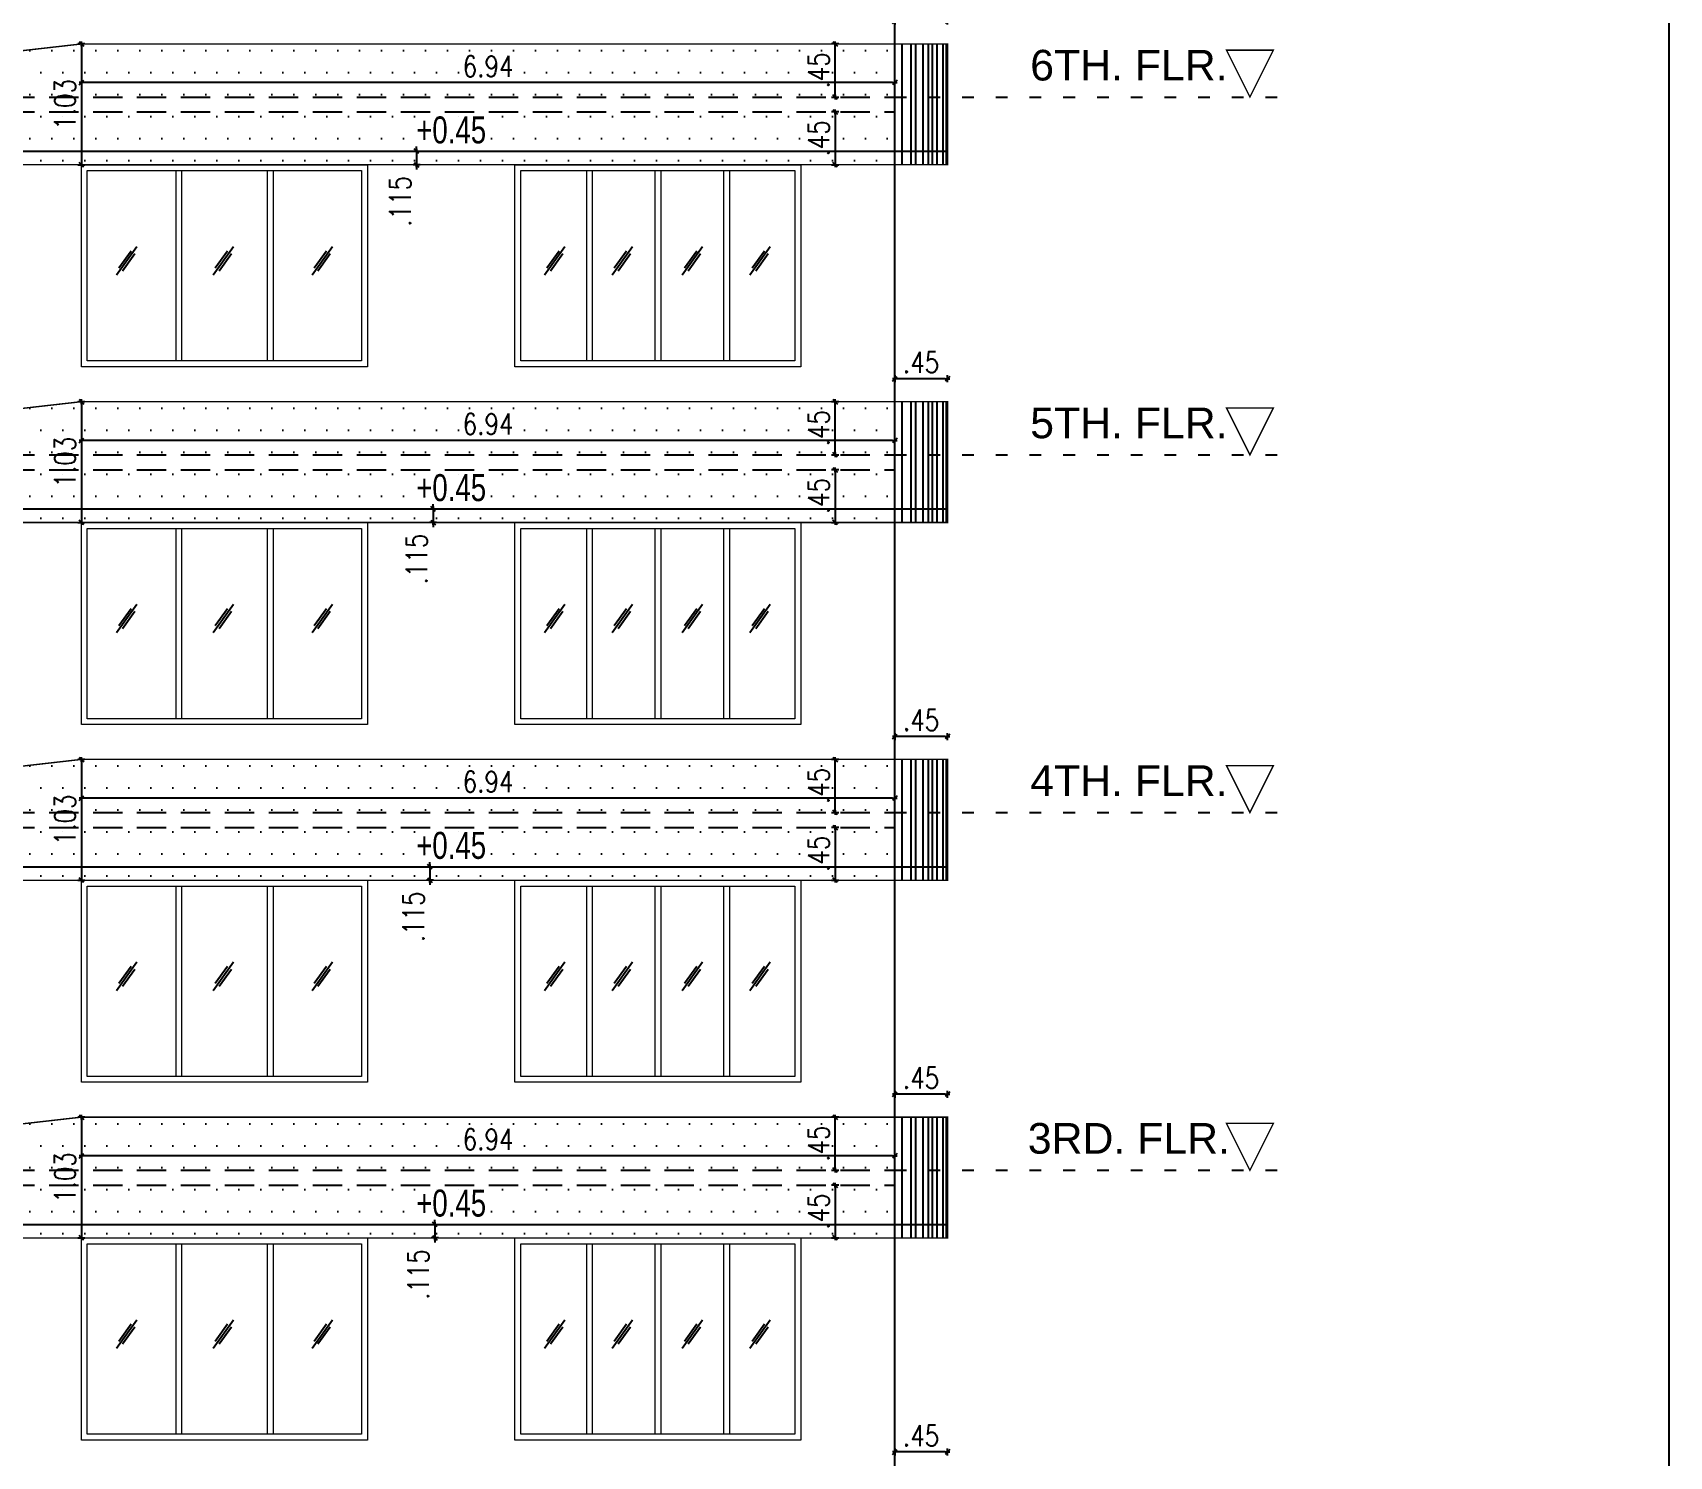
# Model space of a CAD drawing. Header units: inches. Extents: x 14235 to 14499, y 0 to 2549.
# Drawn here: x 14267.62 to 14281.58, y 2422.01 to 2434.15 of the extents above; entities that cross this region are included whole.
import ezdxf
from ezdxf.enums import TextEntityAlignment as Align

# ---------------------------------------------------------------- set-up
doc = ezdxf.new("R2010")
doc.units = ezdxf.units.IN
doc.header["$LTSCALE"] = 0.25
doc.header["$MEASUREMENT"] = 0
doc.header["$PDMODE"] = 35
for name, pattern in [('1', [0]), ('DASHEDX2', [1.5, 1, -0.5]), ('DOTX2', [0.5, 0, -0.5])]:
    doc.linetypes.add(name, pattern=pattern)
for name, color, linetype in [('edges', 1, 'Continuous'), ('ELE.PROJ.', 1, 'Continuous'), ('GLASS WINDOW', 251, '1'), ('hatch', 251, 'Continuous'), ('proj-internal', 1, 'DASHEDX2'), ('text-large', 7, 'Continuous'), ('wall', 7, 'Continuous'), ('WORK TEX', 6, 'Continuous'), ('WORKING DIM', 7, 'Continuous')]:
    doc.layers.add(name, color=color, linetype=linetype)
doc.layers.add('WINDOW', color=106, linetype='Continuous', lineweight=13)
doc.styles.add('ARL', font='swisscl_0.ttf')
doc.styles.add('romans', font='romans.shx', dxfattribs={"width": 0.8})
doc.styles.add('SansSerif', font='sanss__.ttf', dxfattribs={"width": 0.8})
doc.dimstyles.new('121', dxfattribs={"dimscale": 0.1, "dimtxt": 1.8, "dimasz": 0.2, "dimexe": 0.03125, "dimexo": 0.25, "dimgap": 0.5, "dimtad": 1, "dimzin": 4, "dimdsep": 46, "dimtxsty": 'romans', "dimblk1": 'MINITICK', "dimblk2": 'MINITICK', "dimsah": 1, "dimcen": 1, "dimse1": 1, "dimse2": 1, "dimclrd": 252, "dimclre": 256, "dimclrt": 7, "dimadec": 3, "dimazin": 0, "dimtfac": 0.8, "dimtix": 1, "dimtmove": 2, "dimatfit": 3, "dimfxl": 0, "dimtolj": 1, "dimtzin": 3, "dimarcsym": 0})

# ---------------------------------------------------------------- blocks, each defined once
blk = doc.blocks.new('MINITICK')
at = {"color": 7}
for p, q in [((1, 1), (-1, -1)), ((-1, 0), (1, 0)), ((0, -1.5), (0, 1.5))]:
    blk.add_line(p, q, dxfattribs=at)
blk = doc.blocks.new('*D848')
at = {"layer": 'Defpoints', "color": 0, "transparency": 16777216}
for p in [(14274.976, 2422.051), (14274.976, 2421.856), (14275.426, 2421.856)]:
    blk.add_point(p, dxfattribs=at)
at = {"layer": 'WORKING DIM', "color": 252, "lineweight": -2, "transparency": 16777216}
blk.add_line((14275.406, 2422.051), (14274.996, 2422.051), dxfattribs=at)
at = {"layer": 'WORKING DIM', "color": 252, "lineweight": -2, "transparency": 16777216, "xscale": 0.02, "yscale": 0.02, "zscale": 0.02, "rotation": 180}
blk.add_blockref('MINITICK', (14274.976, 2422.051), dxfattribs=at)
at = {"layer": 'WORKING DIM', "color": 252, "lineweight": -2, "transparency": 16777216, "xscale": 0.02, "yscale": 0.02, "zscale": 0.02}
blk.add_blockref('MINITICK', (14275.426, 2422.051), dxfattribs=at)
at = {"layer": 'WORKING DIM', "color": 7, "transparency": 16777216, "insert": (14275.201, 2422.191), "char_height": 0.18, "attachment_point": 5, "style": 'romans'}
blk.add_mtext('\\A1;.45', dxfattribs=at)
blk = doc.blocks.new('*D851')
at = {"layer": 'Defpoints', "color": 0, "transparency": 16777216}
for p in [(14274.468, 2424.326), (14274.468, 2423.876), (14274.468, 2423.876)]:
    blk.add_point(p, dxfattribs=at)
at = {"layer": 'WORKING DIM', "color": 252, "lineweight": -2, "transparency": 16777216}
blk.add_line((14274.468, 2424.306), (14274.468, 2423.896), dxfattribs=at)
at = {"layer": 'WORKING DIM', "color": 252, "lineweight": -2, "transparency": 16777216, "xscale": 0.02, "yscale": 0.02, "zscale": 0.02}
for p, rotation in [((14274.468, 2424.326), 90), ((14274.468, 2423.876), 270)]:
    blk.add_blockref('MINITICK', p, dxfattribs=dict(at, rotation=rotation))
at = {"layer": 'WORKING DIM', "color": 7, "transparency": 16777216, "insert": (14274.328, 2424.101), "char_height": 0.18, "attachment_point": 5, "rotation": 90, "style": 'romans'}
blk.add_mtext('\\A1;.45', dxfattribs=at)
blk = doc.blocks.new('*D852')
at = {"layer": 'Defpoints', "color": 0, "transparency": 16777216}
for p in [(14274.26, 2424.906), (14274.468, 2424.906), (14274.317, 2424.453)]:
    blk.add_point(p, dxfattribs=at)
at = {"layer": 'WORKING DIM', "color": 252, "lineweight": -2, "transparency": 16777216}
blk.add_line((14274.468, 2424.473), (14274.468, 2424.886), dxfattribs=at)
at = {"layer": 'WORKING DIM', "color": 252, "lineweight": -2, "transparency": 16777216, "xscale": 0.02, "yscale": 0.02, "zscale": 0.02}
for p, rotation in [((14274.468, 2424.906), 90), ((14274.468, 2424.453), 270)]:
    blk.add_blockref('MINITICK', p, dxfattribs=dict(at, rotation=rotation))
at = {"layer": 'WORKING DIM', "color": 7, "transparency": 16777216, "insert": (14274.328, 2424.68), "char_height": 0.18, "attachment_point": 5, "rotation": 90, "style": 'romans'}
blk.add_mtext('\\A1;.45', dxfattribs=at)
blk = doc.blocks.new('*D858')
at = {"layer": 'Defpoints', "color": 0, "transparency": 16777216}
for p in [(14274.976, 2425.101), (14274.976, 2424.906), (14275.426, 2424.906)]:
    blk.add_point(p, dxfattribs=at)
at = {"layer": 'WORKING DIM', "color": 252, "lineweight": -2, "transparency": 16777216}
blk.add_line((14275.406, 2425.101), (14274.996, 2425.101), dxfattribs=at)
at = {"layer": 'WORKING DIM', "color": 252, "lineweight": -2, "transparency": 16777216, "xscale": 0.02, "yscale": 0.02, "zscale": 0.02, "rotation": 180}
blk.add_blockref('MINITICK', (14274.976, 2425.101), dxfattribs=at)
at = {"layer": 'WORKING DIM', "color": 252, "lineweight": -2, "transparency": 16777216, "xscale": 0.02, "yscale": 0.02, "zscale": 0.02}
blk.add_blockref('MINITICK', (14275.426, 2425.101), dxfattribs=at)
at = {"layer": 'WORKING DIM', "color": 7, "transparency": 16777216, "insert": (14275.201, 2425.241), "char_height": 0.18, "attachment_point": 5, "style": 'romans'}
blk.add_mtext('\\A1;.45', dxfattribs=at)
blk = doc.blocks.new('*D859')
at = {"layer": 'Defpoints', "color": 0, "transparency": 16777216}
for p in [(14268.04, 2424.906), (14274.976, 2424.906), (14268.04, 2424.576)]:
    blk.add_point(p, dxfattribs=at)
at = {"layer": 'WORKING DIM', "color": 252, "lineweight": -2, "transparency": 16777216}
blk.add_line((14274.956, 2424.576), (14268.06, 2424.576), dxfattribs=at)
at = {"layer": 'WORKING DIM', "color": 252, "lineweight": -2, "transparency": 16777216, "xscale": 0.02, "yscale": 0.02, "zscale": 0.02, "rotation": 180}
blk.add_blockref('MINITICK', (14268.04, 2424.576), dxfattribs=at)
at = {"layer": 'WORKING DIM', "color": 252, "lineweight": -2, "transparency": 16777216, "xscale": 0.02, "yscale": 0.02, "zscale": 0.02}
blk.add_blockref('MINITICK', (14274.976, 2424.576), dxfattribs=at)
at = {"layer": 'WORKING DIM', "color": 7, "transparency": 16777216, "insert": (14271.508, 2424.716), "char_height": 0.18, "attachment_point": 5, "style": 'romans'}
blk.add_mtext('\\A1;6.94', dxfattribs=at)
blk = doc.blocks.new('*D860')
at = {"layer": 'Defpoints', "color": 0, "transparency": 16777216}
for p in [(14268.04, 2424.906), (14268.04, 2423.876), (14268.04, 2423.876)]:
    blk.add_point(p, dxfattribs=at)
at = {"layer": 'WORKING DIM', "color": 252, "lineweight": -2, "transparency": 16777216}
blk.add_line((14268.04, 2424.886), (14268.04, 2423.896), dxfattribs=at)
at = {"layer": 'WORKING DIM', "color": 252, "lineweight": -2, "transparency": 16777216, "xscale": 0.02, "yscale": 0.02, "zscale": 0.02}
for p, rotation in [((14268.04, 2424.906), 90), ((14268.04, 2423.876), 270)]:
    blk.add_blockref('MINITICK', p, dxfattribs=dict(at, rotation=rotation))
at = {"layer": 'WORKING DIM', "color": 7, "transparency": 16777216, "insert": (14267.9, 2424.391), "char_height": 0.18, "attachment_point": 5, "rotation": 90, "style": 'romans'}
blk.add_mtext('\\A1;1.03', dxfattribs=at)
blk = doc.blocks.new('*D861')
at = {"layer": 'Defpoints', "color": 0, "transparency": 16777216}
for p in [(14274.468, 2427.376), (14274.468, 2426.926), (14274.468, 2426.926)]:
    blk.add_point(p, dxfattribs=at)
at = {"layer": 'WORKING DIM', "color": 252, "lineweight": -2, "transparency": 16777216}
blk.add_line((14274.468, 2427.356), (14274.468, 2426.946), dxfattribs=at)
at = {"layer": 'WORKING DIM', "color": 252, "lineweight": -2, "transparency": 16777216, "xscale": 0.02, "yscale": 0.02, "zscale": 0.02}
for p, rotation in [((14274.468, 2427.376), 90), ((14274.468, 2426.926), 270)]:
    blk.add_blockref('MINITICK', p, dxfattribs=dict(at, rotation=rotation))
at = {"layer": 'WORKING DIM', "color": 7, "transparency": 16777216, "insert": (14274.328, 2427.151), "char_height": 0.18, "attachment_point": 5, "rotation": 90, "style": 'romans'}
blk.add_mtext('\\A1;.45', dxfattribs=at)
blk = doc.blocks.new('*D862')
at = {"layer": 'Defpoints', "color": 0, "transparency": 16777216}
for p in [(14274.26, 2427.956), (14274.468, 2427.956), (14274.317, 2427.503)]:
    blk.add_point(p, dxfattribs=at)
at = {"layer": 'WORKING DIM', "color": 252, "lineweight": -2, "transparency": 16777216}
blk.add_line((14274.468, 2427.523), (14274.468, 2427.936), dxfattribs=at)
at = {"layer": 'WORKING DIM', "color": 252, "lineweight": -2, "transparency": 16777216, "xscale": 0.02, "yscale": 0.02, "zscale": 0.02}
for p, rotation in [((14274.468, 2427.956), 90), ((14274.468, 2427.503), 270)]:
    blk.add_blockref('MINITICK', p, dxfattribs=dict(at, rotation=rotation))
at = {"layer": 'WORKING DIM', "color": 7, "transparency": 16777216, "insert": (14274.328, 2427.73), "char_height": 0.18, "attachment_point": 5, "rotation": 90, "style": 'romans'}
blk.add_mtext('\\A1;.45', dxfattribs=at)
blk = doc.blocks.new('*D868')
at = {"layer": 'Defpoints', "color": 0, "transparency": 16777216}
for p in [(14274.976, 2428.151), (14274.976, 2427.956), (14275.426, 2427.956)]:
    blk.add_point(p, dxfattribs=at)
at = {"layer": 'WORKING DIM', "color": 252, "lineweight": -2, "transparency": 16777216}
blk.add_line((14275.406, 2428.151), (14274.996, 2428.151), dxfattribs=at)
at = {"layer": 'WORKING DIM', "color": 252, "lineweight": -2, "transparency": 16777216, "xscale": 0.02, "yscale": 0.02, "zscale": 0.02, "rotation": 180}
blk.add_blockref('MINITICK', (14274.976, 2428.151), dxfattribs=at)
at = {"layer": 'WORKING DIM', "color": 252, "lineweight": -2, "transparency": 16777216, "xscale": 0.02, "yscale": 0.02, "zscale": 0.02}
blk.add_blockref('MINITICK', (14275.426, 2428.151), dxfattribs=at)
at = {"layer": 'WORKING DIM', "color": 7, "transparency": 16777216, "insert": (14275.201, 2428.291), "char_height": 0.18, "attachment_point": 5, "style": 'romans'}
blk.add_mtext('\\A1;.45', dxfattribs=at)
blk = doc.blocks.new('*D869')
at = {"layer": 'Defpoints', "color": 0, "transparency": 16777216}
for p in [(14268.04, 2427.956), (14274.976, 2427.956), (14268.04, 2427.626)]:
    blk.add_point(p, dxfattribs=at)
at = {"layer": 'WORKING DIM', "color": 252, "lineweight": -2, "transparency": 16777216}
blk.add_line((14274.956, 2427.626), (14268.06, 2427.626), dxfattribs=at)
at = {"layer": 'WORKING DIM', "color": 252, "lineweight": -2, "transparency": 16777216, "xscale": 0.02, "yscale": 0.02, "zscale": 0.02, "rotation": 180}
blk.add_blockref('MINITICK', (14268.04, 2427.626), dxfattribs=at)
at = {"layer": 'WORKING DIM', "color": 252, "lineweight": -2, "transparency": 16777216, "xscale": 0.02, "yscale": 0.02, "zscale": 0.02}
blk.add_blockref('MINITICK', (14274.976, 2427.626), dxfattribs=at)
at = {"layer": 'WORKING DIM', "color": 7, "transparency": 16777216, "insert": (14271.508, 2427.766), "char_height": 0.18, "attachment_point": 5, "style": 'romans'}
blk.add_mtext('\\A1;6.94', dxfattribs=at)
blk = doc.blocks.new('*D870')
at = {"layer": 'Defpoints', "color": 0, "transparency": 16777216}
for p in [(14268.04, 2427.956), (14268.04, 2426.926), (14268.04, 2426.926)]:
    blk.add_point(p, dxfattribs=at)
at = {"layer": 'WORKING DIM', "color": 252, "lineweight": -2, "transparency": 16777216}
blk.add_line((14268.04, 2427.936), (14268.04, 2426.946), dxfattribs=at)
at = {"layer": 'WORKING DIM', "color": 252, "lineweight": -2, "transparency": 16777216, "xscale": 0.02, "yscale": 0.02, "zscale": 0.02}
for p, rotation in [((14268.04, 2427.956), 90), ((14268.04, 2426.926), 270)]:
    blk.add_blockref('MINITICK', p, dxfattribs=dict(at, rotation=rotation))
at = {"layer": 'WORKING DIM', "color": 7, "transparency": 16777216, "insert": (14267.9, 2427.441), "char_height": 0.18, "attachment_point": 5, "rotation": 90, "style": 'romans'}
blk.add_mtext('\\A1;1.03', dxfattribs=at)
blk = doc.blocks.new('*D871')
at = {"layer": 'Defpoints', "color": 0, "transparency": 16777216}
for p in [(14274.468, 2430.426), (14274.468, 2429.976), (14274.468, 2429.976)]:
    blk.add_point(p, dxfattribs=at)
at = {"layer": 'WORKING DIM', "color": 252, "lineweight": -2, "transparency": 16777216}
blk.add_line((14274.468, 2430.406), (14274.468, 2429.996), dxfattribs=at)
at = {"layer": 'WORKING DIM', "color": 252, "lineweight": -2, "transparency": 16777216, "xscale": 0.02, "yscale": 0.02, "zscale": 0.02}
for p, rotation in [((14274.468, 2430.426), 90), ((14274.468, 2429.976), 270)]:
    blk.add_blockref('MINITICK', p, dxfattribs=dict(at, rotation=rotation))
at = {"layer": 'WORKING DIM', "color": 7, "transparency": 16777216, "insert": (14274.328, 2430.201), "char_height": 0.18, "attachment_point": 5, "rotation": 90, "style": 'romans'}
blk.add_mtext('\\A1;.45', dxfattribs=at)
blk = doc.blocks.new('*D872')
at = {"layer": 'Defpoints', "color": 0, "transparency": 16777216}
for p in [(14274.26, 2431.006), (14274.468, 2431.006), (14274.317, 2430.553)]:
    blk.add_point(p, dxfattribs=at)
at = {"layer": 'WORKING DIM', "color": 252, "lineweight": -2, "transparency": 16777216}
blk.add_line((14274.468, 2430.573), (14274.468, 2430.986), dxfattribs=at)
at = {"layer": 'WORKING DIM', "color": 252, "lineweight": -2, "transparency": 16777216, "xscale": 0.02, "yscale": 0.02, "zscale": 0.02}
for p, rotation in [((14274.468, 2431.006), 90), ((14274.468, 2430.553), 270)]:
    blk.add_blockref('MINITICK', p, dxfattribs=dict(at, rotation=rotation))
at = {"layer": 'WORKING DIM', "color": 7, "transparency": 16777216, "insert": (14274.328, 2430.78), "char_height": 0.18, "attachment_point": 5, "rotation": 90, "style": 'romans'}
blk.add_mtext('\\A1;.45', dxfattribs=at)
blk = doc.blocks.new('*D878')
at = {"layer": 'Defpoints', "color": 0, "transparency": 16777216}
for p in [(14274.976, 2431.201), (14274.976, 2431.006), (14275.426, 2431.006)]:
    blk.add_point(p, dxfattribs=at)
at = {"layer": 'WORKING DIM', "color": 252, "lineweight": -2, "transparency": 16777216}
blk.add_line((14275.406, 2431.201), (14274.996, 2431.201), dxfattribs=at)
at = {"layer": 'WORKING DIM', "color": 252, "lineweight": -2, "transparency": 16777216, "xscale": 0.02, "yscale": 0.02, "zscale": 0.02, "rotation": 180}
blk.add_blockref('MINITICK', (14274.976, 2431.201), dxfattribs=at)
at = {"layer": 'WORKING DIM', "color": 252, "lineweight": -2, "transparency": 16777216, "xscale": 0.02, "yscale": 0.02, "zscale": 0.02}
blk.add_blockref('MINITICK', (14275.426, 2431.201), dxfattribs=at)
at = {"layer": 'WORKING DIM', "color": 7, "transparency": 16777216, "insert": (14275.201, 2431.341), "char_height": 0.18, "attachment_point": 5, "style": 'romans'}
blk.add_mtext('\\A1;.45', dxfattribs=at)
blk = doc.blocks.new('*D879')
at = {"layer": 'Defpoints', "color": 0, "transparency": 16777216}
for p in [(14268.04, 2431.006), (14274.976, 2431.006), (14268.04, 2430.676)]:
    blk.add_point(p, dxfattribs=at)
at = {"layer": 'WORKING DIM', "color": 252, "lineweight": -2, "transparency": 16777216}
blk.add_line((14274.956, 2430.676), (14268.06, 2430.676), dxfattribs=at)
at = {"layer": 'WORKING DIM', "color": 252, "lineweight": -2, "transparency": 16777216, "xscale": 0.02, "yscale": 0.02, "zscale": 0.02, "rotation": 180}
blk.add_blockref('MINITICK', (14268.04, 2430.676), dxfattribs=at)
at = {"layer": 'WORKING DIM', "color": 252, "lineweight": -2, "transparency": 16777216, "xscale": 0.02, "yscale": 0.02, "zscale": 0.02}
blk.add_blockref('MINITICK', (14274.976, 2430.676), dxfattribs=at)
at = {"layer": 'WORKING DIM', "color": 7, "transparency": 16777216, "insert": (14271.508, 2430.816), "char_height": 0.18, "attachment_point": 5, "style": 'romans'}
blk.add_mtext('\\A1;6.94', dxfattribs=at)
blk = doc.blocks.new('*D880')
at = {"layer": 'Defpoints', "color": 0, "transparency": 16777216}
for p in [(14268.04, 2431.006), (14268.04, 2429.976), (14268.04, 2429.976)]:
    blk.add_point(p, dxfattribs=at)
at = {"layer": 'WORKING DIM', "color": 252, "lineweight": -2, "transparency": 16777216}
blk.add_line((14268.04, 2430.986), (14268.04, 2429.996), dxfattribs=at)
at = {"layer": 'WORKING DIM', "color": 252, "lineweight": -2, "transparency": 16777216, "xscale": 0.02, "yscale": 0.02, "zscale": 0.02}
for p, rotation in [((14268.04, 2431.006), 90), ((14268.04, 2429.976), 270)]:
    blk.add_blockref('MINITICK', p, dxfattribs=dict(at, rotation=rotation))
at = {"layer": 'WORKING DIM', "color": 7, "transparency": 16777216, "insert": (14267.9, 2430.491), "char_height": 0.18, "attachment_point": 5, "rotation": 90, "style": 'romans'}
blk.add_mtext('\\A1;1.03', dxfattribs=at)
blk = doc.blocks.new('*D881')
at = {"layer": 'Defpoints', "color": 0, "transparency": 16777216}
for p in [(14274.468, 2433.476), (14274.468, 2433.026), (14274.468, 2433.026)]:
    blk.add_point(p, dxfattribs=at)
at = {"layer": 'WORKING DIM', "color": 252, "lineweight": -2, "transparency": 16777216}
blk.add_line((14274.468, 2433.456), (14274.468, 2433.046), dxfattribs=at)
at = {"layer": 'WORKING DIM', "color": 252, "lineweight": -2, "transparency": 16777216, "xscale": 0.02, "yscale": 0.02, "zscale": 0.02}
for p, rotation in [((14274.468, 2433.476), 90), ((14274.468, 2433.026), 270)]:
    blk.add_blockref('MINITICK', p, dxfattribs=dict(at, rotation=rotation))
at = {"layer": 'WORKING DIM', "color": 7, "transparency": 16777216, "insert": (14274.328, 2433.251), "char_height": 0.18, "attachment_point": 5, "rotation": 90, "style": 'romans'}
blk.add_mtext('\\A1;.45', dxfattribs=at)
blk = doc.blocks.new('*D882')
at = {"layer": 'Defpoints', "color": 0, "transparency": 16777216}
for p in [(14274.26, 2434.056), (14274.468, 2434.056), (14274.317, 2433.603)]:
    blk.add_point(p, dxfattribs=at)
at = {"layer": 'WORKING DIM', "color": 252, "lineweight": -2, "transparency": 16777216}
blk.add_line((14274.468, 2433.623), (14274.468, 2434.036), dxfattribs=at)
at = {"layer": 'WORKING DIM', "color": 252, "lineweight": -2, "transparency": 16777216, "xscale": 0.02, "yscale": 0.02, "zscale": 0.02}
for p, rotation in [((14274.468, 2434.056), 90), ((14274.468, 2433.603), 270)]:
    blk.add_blockref('MINITICK', p, dxfattribs=dict(at, rotation=rotation))
at = {"layer": 'WORKING DIM', "color": 7, "transparency": 16777216, "insert": (14274.328, 2433.83), "char_height": 0.18, "attachment_point": 5, "rotation": 90, "style": 'romans'}
blk.add_mtext('\\A1;.45', dxfattribs=at)
blk = doc.blocks.new('*D888')
at = {"layer": 'Defpoints', "color": 0, "transparency": 16777216}
for p in [(14274.976, 2434.251), (14274.976, 2434.056), (14275.426, 2434.056)]:
    blk.add_point(p, dxfattribs=at)
at = {"layer": 'WORKING DIM', "color": 252, "lineweight": -2, "transparency": 16777216}
blk.add_line((14275.406, 2434.251), (14274.996, 2434.251), dxfattribs=at)
at = {"layer": 'WORKING DIM', "color": 252, "lineweight": -2, "transparency": 16777216, "xscale": 0.02, "yscale": 0.02, "zscale": 0.02, "rotation": 180}
blk.add_blockref('MINITICK', (14274.976, 2434.251), dxfattribs=at)
at = {"layer": 'WORKING DIM', "color": 252, "lineweight": -2, "transparency": 16777216, "xscale": 0.02, "yscale": 0.02, "zscale": 0.02}
blk.add_blockref('MINITICK', (14275.426, 2434.251), dxfattribs=at)
at = {"layer": 'WORKING DIM', "color": 7, "transparency": 16777216, "insert": (14275.201, 2434.391), "char_height": 0.18, "attachment_point": 5, "style": 'romans'}
blk.add_mtext('\\A1;.45', dxfattribs=at)
blk = doc.blocks.new('*D889')
at = {"layer": 'Defpoints', "color": 0, "transparency": 16777216}
for p in [(14268.04, 2434.056), (14274.976, 2434.056), (14268.04, 2433.726)]:
    blk.add_point(p, dxfattribs=at)
at = {"layer": 'WORKING DIM', "color": 252, "lineweight": -2, "transparency": 16777216}
blk.add_line((14274.956, 2433.726), (14268.06, 2433.726), dxfattribs=at)
at = {"layer": 'WORKING DIM', "color": 252, "lineweight": -2, "transparency": 16777216, "xscale": 0.02, "yscale": 0.02, "zscale": 0.02, "rotation": 180}
blk.add_blockref('MINITICK', (14268.04, 2433.726), dxfattribs=at)
at = {"layer": 'WORKING DIM', "color": 252, "lineweight": -2, "transparency": 16777216, "xscale": 0.02, "yscale": 0.02, "zscale": 0.02}
blk.add_blockref('MINITICK', (14274.976, 2433.726), dxfattribs=at)
at = {"layer": 'WORKING DIM', "color": 7, "transparency": 16777216, "insert": (14271.508, 2433.866), "char_height": 0.18, "attachment_point": 5, "style": 'romans'}
blk.add_mtext('\\A1;6.94', dxfattribs=at)
blk = doc.blocks.new('*D890')
at = {"layer": 'Defpoints', "color": 0, "transparency": 16777216}
for p in [(14268.04, 2434.056), (14268.04, 2433.026), (14268.04, 2433.026)]:
    blk.add_point(p, dxfattribs=at)
at = {"layer": 'WORKING DIM', "color": 252, "lineweight": -2, "transparency": 16777216}
blk.add_line((14268.04, 2434.036), (14268.04, 2433.046), dxfattribs=at)
at = {"layer": 'WORKING DIM', "color": 252, "lineweight": -2, "transparency": 16777216, "xscale": 0.02, "yscale": 0.02, "zscale": 0.02}
for p, rotation in [((14268.04, 2434.056), 90), ((14268.04, 2433.026), 270)]:
    blk.add_blockref('MINITICK', p, dxfattribs=dict(at, rotation=rotation))
at = {"layer": 'WORKING DIM', "color": 7, "transparency": 16777216, "insert": (14267.9, 2433.541), "char_height": 0.18, "attachment_point": 5, "rotation": 90, "style": 'romans'}
blk.add_mtext('\\A1;1.03', dxfattribs=at)
blk = doc.blocks.new('*D1449')
at = {"layer": 'Defpoints', "color": 0, "transparency": 16777216}
for p in [(14270.749, 2423.991), (14270.749, 2423.876), (14271.054, 2423.876)]:
    blk.add_point(p, dxfattribs=at)
at = {"layer": 'WORKING DIM', "color": 252, "lineweight": -2, "transparency": 16777216}
for p, q in [((14271.054, 2424.011), (14271.054, 2424.031)), ((14271.054, 2423.991), (14271.054, 2423.876)), ((14271.054, 2423.856), (14271.054, 2423.836))]:
    blk.add_line(p, q, dxfattribs=at)
at = {"layer": 'WORKING DIM', "color": 252, "lineweight": -2, "transparency": 16777216, "xscale": 0.02, "yscale": 0.02, "zscale": 0.02}
for p, rotation in [((14271.054, 2423.991), 270), ((14271.054, 2423.876), 90)]:
    blk.add_blockref('MINITICK', p, dxfattribs=dict(at, rotation=rotation))
at = {"layer": 'WORKING DIM', "color": 7, "transparency": 16777216, "insert": (14270.914, 2423.564), "char_height": 0.18, "attachment_point": 5, "rotation": 90, "style": 'romans'}
blk.add_mtext('\\A1;.115', dxfattribs=at)
blk = doc.blocks.new('*D1452')
at = {"layer": 'Defpoints', "color": 0, "transparency": 16777216}
for p in [(14270.707, 2427.041), (14270.707, 2426.926), (14271.012, 2426.926)]:
    blk.add_point(p, dxfattribs=at)
at = {"layer": 'WORKING DIM', "color": 252, "lineweight": -2, "transparency": 16777216}
for p, q in [((14271.012, 2427.061), (14271.012, 2427.081)), ((14271.012, 2427.041), (14271.012, 2426.926)), ((14271.012, 2426.906), (14271.012, 2426.886))]:
    blk.add_line(p, q, dxfattribs=at)
at = {"layer": 'WORKING DIM', "color": 252, "lineweight": -2, "transparency": 16777216, "xscale": 0.02, "yscale": 0.02, "zscale": 0.02}
for p, rotation in [((14271.012, 2427.041), 270), ((14271.012, 2426.926), 90)]:
    blk.add_blockref('MINITICK', p, dxfattribs=dict(at, rotation=rotation))
at = {"layer": 'WORKING DIM', "color": 7, "transparency": 16777216, "insert": (14270.872, 2426.614), "char_height": 0.18, "attachment_point": 5, "rotation": 90, "style": 'romans'}
blk.add_mtext('\\A1;.115', dxfattribs=at)
blk = doc.blocks.new('*D1453')
at = {"layer": 'Defpoints', "color": 0, "transparency": 16777216}
for p in [(14270.734, 2430.091), (14270.734, 2429.976), (14271.039, 2429.976)]:
    blk.add_point(p, dxfattribs=at)
at = {"layer": 'WORKING DIM', "color": 252, "lineweight": -2, "transparency": 16777216}
for p, q in [((14271.039, 2430.111), (14271.039, 2430.131)), ((14271.039, 2430.091), (14271.039, 2429.976)), ((14271.039, 2429.956), (14271.039, 2429.936))]:
    blk.add_line(p, q, dxfattribs=at)
at = {"layer": 'WORKING DIM', "color": 252, "lineweight": -2, "transparency": 16777216, "xscale": 0.02, "yscale": 0.02, "zscale": 0.02}
for p, rotation in [((14271.039, 2430.091), 270), ((14271.039, 2429.976), 90)]:
    blk.add_blockref('MINITICK', p, dxfattribs=dict(at, rotation=rotation))
at = {"layer": 'WORKING DIM', "color": 7, "transparency": 16777216, "insert": (14270.899, 2429.664), "char_height": 0.18, "attachment_point": 5, "rotation": 90, "style": 'romans'}
blk.add_mtext('\\A1;.115', dxfattribs=at)
blk = doc.blocks.new('*D1456')
at = {"layer": 'Defpoints', "color": 0, "transparency": 16777216}
for p in [(14270.593, 2433.141), (14270.593, 2433.026), (14270.898, 2433.026)]:
    blk.add_point(p, dxfattribs=at)
at = {"layer": 'WORKING DIM', "color": 252, "lineweight": -2, "transparency": 16777216}
for p, q in [((14270.898, 2433.161), (14270.898, 2433.181)), ((14270.898, 2433.141), (14270.898, 2433.026)), ((14270.898, 2433.006), (14270.898, 2432.986))]:
    blk.add_line(p, q, dxfattribs=at)
at = {"layer": 'WORKING DIM', "color": 252, "lineweight": -2, "transparency": 16777216, "xscale": 0.02, "yscale": 0.02, "zscale": 0.02}
for p, rotation in [((14270.898, 2433.141), 270), ((14270.898, 2433.026), 90)]:
    blk.add_blockref('MINITICK', p, dxfattribs=dict(at, rotation=rotation))
at = {"layer": 'WORKING DIM', "color": 7, "transparency": 16777216, "insert": (14270.758, 2432.714), "char_height": 0.18, "attachment_point": 5, "rotation": 90, "style": 'romans'}
blk.add_mtext('\\A1;.115', dxfattribs=at)

msp = doc.modelspace()

# ---------------------------------------------------------------- hatches: boundary and pattern name
at = {"layer": 'hatch', "true_color": 0xc7b399}
h = msp.add_hatch(dxfattribs=at)
h.set_pattern_fill('DOTS', color=253, scale=3)
h.set_pattern_definition([(0, (-42.02476, 15.25003), (0.09375, 0.1875), [0, -0.1875])])
h.paths.add_polyline_path([(14264.057, 2433.603), (14268.04, 2434.056), (14274.976, 2434.056), (14274.976, 2433.026), (14264.057, 2433.026)])
h = msp.add_hatch(dxfattribs=at)
h.set_pattern_fill('DOTS', color=253, scale=3)
h.set_pattern_definition([(0, (-42.02476, 12.2), (0.09375, 0.1875), [0, -0.1875])])
h.paths.add_polyline_path([(14264.057, 2430.553), (14268.04, 2431.006), (14274.976, 2431.006), (14274.976, 2429.976), (14264.057, 2429.976)])
h = msp.add_hatch(dxfattribs=at)
h.set_pattern_fill('DOTS', color=253, scale=3)
h.set_pattern_definition([(0, (-42.02476, 9.15), (0.09375, 0.1875), [0, -0.1875])])
h.paths.add_polyline_path([(14264.057, 2427.503), (14268.04, 2427.956), (14274.976, 2427.956), (14274.976, 2426.926), (14264.057, 2426.926)])
h = msp.add_hatch(dxfattribs=at)
h.set_pattern_fill('DOTS', color=253, scale=3)
h.set_pattern_definition([(0, (-42.02476, 6.10003), (0.09375, 0.1875), [0, -0.1875])])
h.paths.add_polyline_path([(14264.057, 2424.453), (14268.04, 2424.906), (14274.976, 2424.906), (14274.976, 2423.876), (14264.057, 2423.876)])

# ---------------------------------------------------------------- linework, layer by layer
at = {"layer": 'edges', "const_width": 0.012}
for points in [[(14278.205, 2434.003), (14277.805, 2434.003), (14278.005, 2433.603)], [(14278.205, 2430.953), (14277.805, 2430.953), (14278.005, 2430.553)], [(14278.205, 2427.903), (14277.805, 2427.903), (14278.005, 2427.503)], [(14278.205, 2424.853), (14277.805, 2424.853), (14278.005, 2424.453)]]:
    msp.add_lwpolyline(points, close=True, dxfattribs=at)
at = {"layer": 'ELE.PROJ.', "color": 8}
for p, q in [((14275.036, 2434.056), (14275.036, 2433.026)), ((14275.114, 2434.056), (14275.114, 2433.026)), ((14275.154, 2434.056), (14275.154, 2433.026)), ((14275.215, 2434.056), (14275.215, 2433.026)), ((14275.261, 2434.056), (14275.261, 2433.026)), ((14275.295, 2434.056), (14275.295, 2433.026)), ((14275.336, 2434.056), (14275.336, 2433.026)), ((14275.385, 2434.056), (14275.385, 2433.026)), ((14275.414, 2434.056), (14275.414, 2433.026)), ((14275.036, 2431.006), (14275.036, 2429.976)), ((14275.114, 2431.006), (14275.114, 2429.976)), ((14275.154, 2431.006), (14275.154, 2429.976)), ((14275.215, 2431.006), (14275.215, 2429.976)), ((14275.261, 2431.006), (14275.261, 2429.976)), ((14275.295, 2431.006), (14275.295, 2429.976)), ((14275.336, 2431.006), (14275.336, 2429.976)), ((14275.385, 2431.006), (14275.385, 2429.976)), ((14275.414, 2431.006), (14275.414, 2429.976)), ((14275.036, 2427.956), (14275.036, 2426.926)), ((14275.114, 2427.956), (14275.114, 2426.926)), ((14275.154, 2427.956), (14275.154, 2426.926)), ((14275.215, 2427.956), (14275.215, 2426.926)), ((14275.261, 2427.956), (14275.261, 2426.926)), ((14275.295, 2427.956), (14275.295, 2426.926)), ((14275.336, 2427.956), (14275.336, 2426.926)), ((14275.385, 2427.956), (14275.385, 2426.926)), ((14275.414, 2427.956), (14275.414, 2426.926)), ((14275.036, 2424.906), (14275.036, 2423.876)), ((14275.114, 2424.906), (14275.114, 2423.876)), ((14275.154, 2424.906), (14275.154, 2423.876)), ((14275.215, 2424.906), (14275.215, 2423.876)), ((14275.261, 2424.906), (14275.261, 2423.876)), ((14275.295, 2424.906), (14275.295, 2423.876)), ((14275.336, 2424.906), (14275.336, 2423.876)), ((14275.385, 2424.906), (14275.385, 2423.876)), ((14275.414, 2424.906), (14275.414, 2423.876))]:
    msp.add_line(p, q, dxfattribs=at)
at = {"layer": 'ELE.PROJ.'}
for p, q in [((14252.689, 2433.141), (14275.426, 2433.141)), ((14252.689, 2430.091), (14275.426, 2430.091)), ((14252.689, 2427.041), (14275.426, 2427.041)), ((14252.689, 2423.991), (14275.426, 2423.991))]:
    msp.add_line(p, q, dxfattribs=at)
at = {"layer": 'ELE.PROJ.', "const_width": 0.012}
for points in [[(14264.057, 2433.026), (14275.426, 2433.026), (14275.426, 2434.056), (14268.04, 2434.056), (14264.057, 2433.603), (14264.057, 2433.026)], [(14264.057, 2429.976), (14275.426, 2429.976), (14275.426, 2431.006), (14268.04, 2431.006), (14264.057, 2430.553), (14264.057, 2429.976)], [(14264.057, 2426.926), (14275.426, 2426.926), (14275.426, 2427.956), (14268.04, 2427.956), (14264.057, 2427.503), (14264.057, 2426.926)], [(14264.057, 2423.876), (14275.426, 2423.876), (14275.426, 2424.906), (14268.04, 2424.906), (14264.057, 2424.453), (14264.057, 2423.876)]]:
    msp.add_lwpolyline(points, dxfattribs=at)
at = {"layer": 'GLASS WINDOW', "color": 4, "ltscale": 200}
for p, q in [((14268.514, 2432.326), (14268.34, 2432.084)), ((14268.463, 2432.29), (14268.359, 2432.144)), ((14268.496, 2432.266), (14268.391, 2432.12)), ((14269.337, 2432.326), (14269.163, 2432.084)), ((14269.287, 2432.29), (14269.182, 2432.144)), ((14269.319, 2432.266), (14269.214, 2432.12)), ((14270.18, 2432.326), (14270.007, 2432.084)), ((14270.13, 2432.29), (14270.025, 2432.144)), ((14270.162, 2432.266), (14270.057, 2432.12)), ((14272.163, 2432.326), (14271.99, 2432.084)), ((14272.113, 2432.29), (14272.008, 2432.144)), ((14272.145, 2432.266), (14272.04, 2432.12)), ((14272.74, 2432.326), (14272.566, 2432.084)), ((14272.689, 2432.29), (14272.584, 2432.144)), ((14272.722, 2432.266), (14272.617, 2432.12)), ((14273.338, 2432.326), (14273.164, 2432.084)), ((14273.288, 2432.29), (14273.183, 2432.144)), ((14273.32, 2432.266), (14273.215, 2432.12)), ((14273.915, 2432.326), (14273.741, 2432.084)), ((14273.864, 2432.29), (14273.759, 2432.144)), ((14273.897, 2432.266), (14273.792, 2432.12)), ((14268.514, 2429.276), (14268.34, 2429.034)), ((14269.337, 2429.276), (14269.163, 2429.034)), ((14270.18, 2429.276), (14270.007, 2429.034)), ((14272.163, 2429.276), (14271.99, 2429.034)), ((14272.74, 2429.276), (14272.566, 2429.034)), ((14273.338, 2429.276), (14273.164, 2429.034)), ((14273.915, 2429.276), (14273.741, 2429.034)), ((14268.463, 2429.24), (14268.359, 2429.094)), ((14268.496, 2429.216), (14268.391, 2429.07)), ((14269.287, 2429.24), (14269.182, 2429.094)), ((14269.319, 2429.216), (14269.214, 2429.07)), ((14270.13, 2429.24), (14270.025, 2429.094)), ((14270.162, 2429.216), (14270.057, 2429.07)), ((14272.113, 2429.24), (14272.008, 2429.094)), ((14272.145, 2429.216), (14272.04, 2429.07)), ((14272.689, 2429.24), (14272.584, 2429.094)), ((14272.722, 2429.216), (14272.617, 2429.07)), ((14273.288, 2429.24), (14273.183, 2429.094)), ((14273.32, 2429.216), (14273.215, 2429.07)), ((14273.864, 2429.24), (14273.759, 2429.094)), ((14273.897, 2429.216), (14273.792, 2429.07)), ((14268.514, 2426.226), (14268.34, 2425.984)), ((14269.337, 2426.226), (14269.163, 2425.984)), ((14270.18, 2426.226), (14270.007, 2425.984)), ((14272.163, 2426.226), (14271.99, 2425.984)), ((14272.74, 2426.226), (14272.566, 2425.984)), ((14273.338, 2426.226), (14273.164, 2425.984)), ((14273.915, 2426.226), (14273.741, 2425.984)), ((14268.463, 2426.19), (14268.359, 2426.044)), ((14268.496, 2426.166), (14268.391, 2426.02)), ((14269.287, 2426.19), (14269.182, 2426.044)), ((14269.319, 2426.166), (14269.214, 2426.02)), ((14270.13, 2426.19), (14270.025, 2426.044)), ((14270.162, 2426.166), (14270.057, 2426.02)), ((14272.113, 2426.19), (14272.008, 2426.044)), ((14272.145, 2426.166), (14272.04, 2426.02)), ((14272.689, 2426.19), (14272.584, 2426.044)), ((14272.722, 2426.166), (14272.617, 2426.02)), ((14273.288, 2426.19), (14273.183, 2426.044)), ((14273.32, 2426.166), (14273.215, 2426.02)), ((14273.864, 2426.19), (14273.759, 2426.044)), ((14273.897, 2426.166), (14273.792, 2426.02)), ((14268.514, 2423.176), (14268.34, 2422.934)), ((14268.463, 2423.14), (14268.359, 2422.994)), ((14269.337, 2423.176), (14269.163, 2422.934)), ((14269.287, 2423.14), (14269.182, 2422.994)), ((14270.18, 2423.176), (14270.007, 2422.934)), ((14270.13, 2423.14), (14270.025, 2422.994)), ((14272.163, 2423.176), (14271.99, 2422.934)), ((14272.113, 2423.14), (14272.008, 2422.994)), ((14272.74, 2423.176), (14272.566, 2422.934)), ((14272.689, 2423.14), (14272.584, 2422.994)), ((14273.338, 2423.176), (14273.164, 2422.934)), ((14273.288, 2423.14), (14273.183, 2422.994)), ((14273.915, 2423.176), (14273.741, 2422.934)), ((14273.864, 2423.14), (14273.759, 2422.994)), ((14268.496, 2423.116), (14268.391, 2422.97)), ((14269.319, 2423.116), (14269.214, 2422.97)), ((14270.162, 2423.116), (14270.057, 2422.97)), ((14272.145, 2423.116), (14272.04, 2422.97)), ((14272.722, 2423.116), (14272.617, 2422.97)), ((14273.32, 2423.116), (14273.215, 2422.97)), ((14273.897, 2423.116), (14273.792, 2422.97))]:
    msp.add_line(p, q, dxfattribs=at)
at = {"layer": 'proj-internal', "color": 251}
for p, q in [((14253.139, 2433.603), (14274.976, 2433.603)), ((14253.139, 2433.476), (14274.976, 2433.476)), ((14253.139, 2430.553), (14274.976, 2430.553)), ((14253.139, 2430.426), (14274.976, 2430.426)), ((14253.139, 2427.503), (14274.976, 2427.503)), ((14253.139, 2427.376), (14274.976, 2427.376)), ((14253.139, 2424.453), (14274.976, 2424.453)), ((14253.139, 2424.326), (14274.976, 2424.326))]:
    msp.add_line(p, q, dxfattribs=at)
at = {"layer": 'wall'}
msp.add_line((14274.976, 2414.976), (14274.976, 2456.103), dxfattribs=at)
at = {"layer": 'wall', "linetype": 'DOTX2', "ltscale": 1.5}
for p, q in [((14274.976, 2433.603), (14278.371, 2433.603)), ((14274.976, 2430.553), (14278.371, 2430.553)), ((14274.976, 2427.503), (14278.371, 2427.503)), ((14274.976, 2424.453), (14278.371, 2424.453))]:
    msp.add_line(p, q, dxfattribs=at)
at = {"layer": 'wall'}
msp.add_lwpolyline([(14281.581, 2460.779), (14244.648, 2460.779), (14244.648, 2408.55), (14281.581, 2408.55)], close=True, dxfattribs=at)
at = {"layer": 'WINDOW'}
for p, q in [((14268.844, 2432.976), (14268.844, 2431.353)), ((14268.894, 2432.976), (14268.894, 2431.353)), ((14269.624, 2432.976), (14269.624, 2431.353)), ((14269.674, 2432.976), (14269.674, 2431.353)), ((14272.346, 2432.976), (14272.346, 2431.353)), ((14272.396, 2432.976), (14272.396, 2431.353)), ((14272.931, 2432.976), (14272.931, 2431.353)), ((14272.981, 2432.976), (14272.981, 2431.353)), ((14273.516, 2432.976), (14273.516, 2431.353)), ((14273.566, 2432.976), (14273.566, 2431.353)), ((14268.844, 2429.926), (14268.844, 2428.303)), ((14268.894, 2429.926), (14268.894, 2428.303)), ((14269.624, 2429.926), (14269.624, 2428.303)), ((14269.674, 2429.926), (14269.674, 2428.303)), ((14272.346, 2429.926), (14272.346, 2428.303)), ((14272.396, 2429.926), (14272.396, 2428.303)), ((14272.931, 2429.926), (14272.931, 2428.303)), ((14272.981, 2429.926), (14272.981, 2428.303)), ((14273.516, 2429.926), (14273.516, 2428.303)), ((14273.566, 2429.926), (14273.566, 2428.303)), ((14268.844, 2426.876), (14268.844, 2425.253)), ((14268.894, 2426.876), (14268.894, 2425.253)), ((14269.624, 2426.876), (14269.624, 2425.253)), ((14269.674, 2426.876), (14269.674, 2425.253)), ((14272.346, 2426.876), (14272.346, 2425.253)), ((14272.396, 2426.876), (14272.396, 2425.253)), ((14272.931, 2426.876), (14272.931, 2425.253)), ((14272.981, 2426.876), (14272.981, 2425.253)), ((14273.516, 2426.876), (14273.516, 2425.253)), ((14273.566, 2426.876), (14273.566, 2425.253)), ((14268.844, 2423.826), (14268.844, 2422.203)), ((14268.894, 2423.826), (14268.894, 2422.203)), ((14269.624, 2423.826), (14269.624, 2422.203)), ((14269.674, 2423.826), (14269.674, 2422.203)), ((14272.346, 2423.826), (14272.346, 2422.203)), ((14272.396, 2423.826), (14272.396, 2422.203)), ((14272.931, 2423.826), (14272.931, 2422.203)), ((14272.981, 2423.826), (14272.981, 2422.203)), ((14273.516, 2423.826), (14273.516, 2422.203)), ((14273.566, 2423.826), (14273.566, 2422.203))]:
    msp.add_line(p, q, dxfattribs=at)
for points in [[(14270.479, 2431.303), (14268.04, 2431.303), (14268.04, 2433.026), (14270.479, 2433.026)], [(14270.429, 2431.353), (14268.09, 2431.353), (14268.09, 2432.976), (14270.429, 2432.976)], [(14274.175, 2431.303), (14271.736, 2431.303), (14271.736, 2433.026), (14274.175, 2433.026)], [(14274.125, 2431.353), (14271.786, 2431.353), (14271.786, 2432.976), (14274.125, 2432.976)], [(14270.479, 2428.253), (14268.04, 2428.253), (14268.04, 2429.976), (14270.479, 2429.976)], [(14274.175, 2428.253), (14271.736, 2428.253), (14271.736, 2429.976), (14274.175, 2429.976)], [(14270.429, 2428.303), (14268.09, 2428.303), (14268.09, 2429.926), (14270.429, 2429.926)], [(14274.125, 2428.303), (14271.786, 2428.303), (14271.786, 2429.926), (14274.125, 2429.926)], [(14270.479, 2425.203), (14268.04, 2425.203), (14268.04, 2426.926), (14270.479, 2426.926)], [(14274.175, 2425.203), (14271.736, 2425.203), (14271.736, 2426.926), (14274.175, 2426.926)], [(14270.429, 2425.253), (14268.09, 2425.253), (14268.09, 2426.876), (14270.429, 2426.876)], [(14274.125, 2425.253), (14271.786, 2425.253), (14271.786, 2426.876), (14274.125, 2426.876)], [(14270.479, 2422.153), (14268.04, 2422.153), (14268.04, 2423.876), (14270.479, 2423.876)], [(14270.429, 2422.203), (14268.09, 2422.203), (14268.09, 2423.826), (14270.429, 2423.826)], [(14274.175, 2422.153), (14271.736, 2422.153), (14271.736, 2423.876), (14274.175, 2423.876)], [(14274.125, 2422.203), (14271.786, 2422.203), (14271.786, 2423.826), (14274.125, 2423.826)]]:
    msp.add_lwpolyline(points, close=True, dxfattribs=at)

# ---------------------------------------------------------------- texts
at = {"layer": 'text-large', "lineweight": -3, "style": 'SansSerif'}
for s, p in [('6TH. FLR.', (14276.973, 2433.875)), ('5TH. FLR.', (14276.973, 2430.825)), ('4TH. FLR.', (14276.973, 2427.775)), ('3RD. FLR.', (14276.973, 2424.725))]:
    msp.add_text(s, height=0.2613, dxfattribs=at).set_placement(p, align=Align.MIDDLE_CENTER)
at = {"layer": 'WORK TEX', "color": 7, "style": 'ARL'}
for p in [(14271.226, 2433.323), (14271.226, 2430.273), (14271.226, 2427.223), (14271.226, 2424.173)]:
    msp.add_text('+0.45 ', height=0.23, dxfattribs=at).set_placement(p, align=Align.MIDDLE_CENTER)

# ---------------------------------------------------------------- dimensions: what is measured, and where the dimension line sits
at = {"layer": 'WORKING DIM'}
for base, p1, p2, angle, picture, middle in [((14274.976, 2434.251), (14275.426, 2434.056), (14274.976, 2434.056), 180, '*D888', (14275.201, 2434.391)), ((14268.04, 2433.026), (14268.04, 2434.056), (14268.04, 2433.026), 90, '*D890', (14267.9, 2433.541)), ((14268.04, 2433.726), (14274.976, 2434.056), (14268.04, 2434.056), 180, '*D889', (14271.508, 2433.866)), ((14274.468, 2434.056), (14274.317, 2433.603), (14274.26, 2434.056), 90, '*D882', (14274.328, 2433.83)), ((14274.468, 2433.026), (14274.468, 2433.476), (14274.468, 2433.026), 90, '*D881', (14274.328, 2433.251)), ((14274.976, 2431.201), (14275.426, 2431.006), (14274.976, 2431.006), 180, '*D878', (14275.201, 2431.341)), ((14268.04, 2429.976), (14268.04, 2431.006), (14268.04, 2429.976), 90, '*D880', (14267.9, 2430.491)), ((14268.04, 2430.676), (14274.976, 2431.006), (14268.04, 2431.006), 180, '*D879', (14271.508, 2430.816)), ((14274.468, 2431.006), (14274.317, 2430.553), (14274.26, 2431.006), 90, '*D872', (14274.328, 2430.78)), ((14274.468, 2429.976), (14274.468, 2430.426), (14274.468, 2429.976), 90, '*D871', (14274.328, 2430.201)), ((14274.976, 2428.151), (14275.426, 2427.956), (14274.976, 2427.956), 180, '*D868', (14275.201, 2428.291)), ((14268.04, 2426.926), (14268.04, 2427.956), (14268.04, 2426.926), 90, '*D870', (14267.9, 2427.441)), ((14268.04, 2427.626), (14274.976, 2427.956), (14268.04, 2427.956), 180, '*D869', (14271.508, 2427.766)), ((14274.468, 2427.956), (14274.317, 2427.503), (14274.26, 2427.956), 90, '*D862', (14274.328, 2427.73)), ((14274.468, 2426.926), (14274.468, 2427.376), (14274.468, 2426.926), 90, '*D861', (14274.328, 2427.151)), ((14274.976, 2425.101), (14275.426, 2424.906), (14274.976, 2424.906), 180, '*D858', (14275.201, 2425.241)), ((14268.04, 2423.876), (14268.04, 2424.906), (14268.04, 2423.876), 90, '*D860', (14267.9, 2424.391)), ((14268.04, 2424.576), (14274.976, 2424.906), (14268.04, 2424.906), 180, '*D859', (14271.508, 2424.716)), ((14274.468, 2424.906), (14274.317, 2424.453), (14274.26, 2424.906), 90, '*D852', (14274.328, 2424.68)), ((14274.468, 2423.876), (14274.468, 2424.326), (14274.468, 2423.876), 90, '*D851', (14274.328, 2424.101)), ((14274.976, 2422.051), (14275.426, 2421.856), (14274.976, 2421.856), 180, '*D848', (14275.201, 2422.191))]:
    dim = msp.add_linear_dim(base=base, p1=p1, p2=p2, angle=angle, dimstyle='121', override={"dimfxl": 0.18, "dimfxlon": 1}, dxfattribs=at)
    dim.commit()
    dim.dimension.update_dxf_attribs({"geometry": picture, "text_midpoint": middle})
for base, p1, p2, picture, middle in [((14270.898, 2433.026), (14270.593, 2433.141), (14270.593, 2433.026), '*D1456', (14270.758, 2432.714)), ((14271.039, 2429.976), (14270.734, 2430.091), (14270.734, 2429.976), '*D1453', (14270.899, 2429.664)), ((14271.012, 2426.926), (14270.707, 2427.041), (14270.707, 2426.926), '*D1452', (14270.872, 2426.614)), ((14271.054, 2423.876), (14270.749, 2423.991), (14270.749, 2423.876), '*D1449', (14270.914, 2423.564))]:
    dim = msp.add_linear_dim(base=base, p1=p1, p2=p2, angle=90, text='.115', dimstyle='121', override={"dimfxl": 0.18, "dimfxlon": 1}, dxfattribs=at)
    dim.commit()
    dim.dimension.update_dxf_attribs({"geometry": picture, "text_midpoint": middle, "dimtype": 160})

doc.saveas('drawing.dxf')
